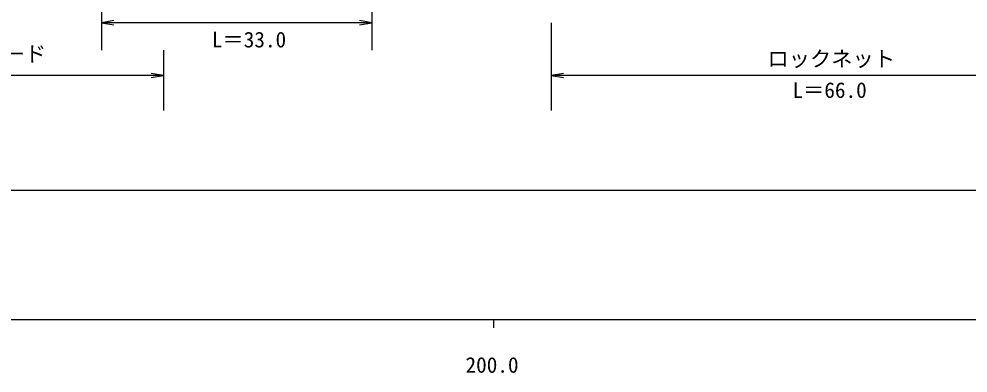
# Model space of a CAD drawing. Units: millimetres, scale not verified. Extents: x 40000 to 680000, y 20000 to 380000.
# Drawn here: x 212246 to 323785, y 198715 to 240276 of the extents above; entities that cross this region are included whole.
import ezdxf
from ezdxf.enums import TextEntityAlignment as Align

# ---------------------------------------------------------------- set-up
doc = ezdxf.new("R2010")
doc.units = ezdxf.units.MM
doc.header["$LTSCALE"] = 1000
for name, color, linetype, lineweight in [('M-BGD', 7, 'Continuous', 25), ('M-STR-STR3', 7, 'Continuous', 25), ('M-TTL-BAND', 7, 'Continuous', 25)]:
    doc.layers.add(name, color=color, linetype=linetype, lineweight=lineweight)
doc.styles.add('ＭＳ ゴシック', font='')
doc.styles.get('ＭＳ ゴシック').set_extended_font_data('MS Gothic')

# ---------------------------------------------------------------- blocks, each defined once
blk = doc.blocks.new('open_arrow')
at = {"color": 0, "linetype": 'Continuous', "lineweight": -2}
blk.add_lwpolyline([(7.5, 1.25), (0, 0), (7.5, -1.25)], dxfattribs=at)

msp = doc.modelspace()

# ---------------------------------------------------------------- linework, layer by layer
at = {"layer": 'M-BGD'}
for points, knots in [([(319389, 261490), (319895, 260338), (320402, 259186), (320914, 258035), (321560, 256583), (322214, 255133), (322754, 253638), (323390, 251875), (323867, 250048), (324504, 248298), (325106, 246641), (325852, 245054), (326702, 243452), (327262, 242399), (327867, 241340), (328766, 240626), (329722, 239867), (331009, 239499), (332266, 239369), (333496, 239243), (334697, 239345), (335901, 239280), (336785, 239232), (337671, 239093), (338548, 238921), (340123, 238611), (341671, 238190), (343259, 238023), (345212, 237818), (347225, 237995), (349137, 238472), (351076, 238955), (352911, 239745), (354746, 240536)], [0, 0, 0, 0, 1, 1, 1, 2, 2, 2, 3, 3, 3, 4, 4, 4, 5, 5, 5, 6, 6, 6, 7, 7, 7, 8, 8, 8, 9, 9, 9, 10, 10, 10, 11, 11, 11, 11]), ([(320600, 260593), (321260, 259464), (321920, 258336), (322529, 257183), (323902, 254587), (325021, 251867), (326074, 249106), (326906, 246926), (327698, 244721), (329080, 242824), (329471, 242288), (329909, 241777), (330427, 241388), (331606, 240504), (333196, 240261), (334734, 240132), (336783, 239961), (338739, 239993), (340702, 239773), (342350, 239589), (344003, 239226), (345682, 239145), (346630, 239099), (347585, 239142), (348509, 239324), (349860, 239591), (351143, 240155), (352413, 240715), (353465, 241180), (354509, 241643), (355554, 242106)], [0, 0, 0, 0, 1, 1, 1, 2, 2, 2, 3, 3, 3, 4, 4, 4, 5, 5, 5, 6, 6, 6, 7, 7, 7, 8, 8, 8, 9, 9, 9, 10, 10, 10, 10])]:
    msp.add_open_spline(points, degree=3, knots=knots, dxfattribs=at)
at = {"layer": 'M-STR-STR3'}
for p, q in [((221941, 268950), (221941, 236605)), ((253727, 250344), (253727, 236605)), ((253727, 239841), (221941, 239841)), ((274799, 239841), (274799, 229532)), ((229220, 236605), (229220, 229532)), ((229220, 233653), (192354, 233653)), ((332780, 233653), (274799, 233653)), ((75268, 220190), (568360, 220190))]:
    msp.add_line(p, q, dxfattribs=at)
at = {"layer": 'M-TTL-BAND'}
for p, q in [((40000, 205000), (579000, 205000)), ((268000, 205000), (268000, 204000))]:
    msp.add_line(p, q, dxfattribs=at)

# ---------------------------------------------------------------- block references
at = {"layer": 'M-STR-STR3', "xscale": 193, "yscale": 193}
for p in [(221941, 239841), (274799, 233653)]:
    msp.add_blockref('open_arrow', p, dxfattribs=at)
at = {"layer": 'M-STR-STR3', "xscale": 193, "yscale": 193, "rotation": 180}
for p in [(253727, 239841), (229220, 233653)]:
    msp.add_blockref('open_arrow', p, dxfattribs=at)

# ---------------------------------------------------------------- texts
at = {"layer": 'M-STR-STR3', "style": 'ＭＳ ゴシック'}
for s, p in [('L＝33.0', (234912, 236391)), ('ストンガード', (200438, 234715)), ('ロックネット', (300207, 234141)), ('L＝66.0', (303148, 230464))]:
    msp.add_text(s, height=1833, dxfattribs=at).set_placement(p, align=Align.BOTTOM_LEFT)
at = {"layer": 'M-TTL-BAND', "style": 'ＭＳ ゴシック'}
msp.add_text('200.0', height=1833, dxfattribs=at).set_placement((267844, 198195), align=Align.BOTTOM_CENTER)

doc.saveas('drawing.dxf')
